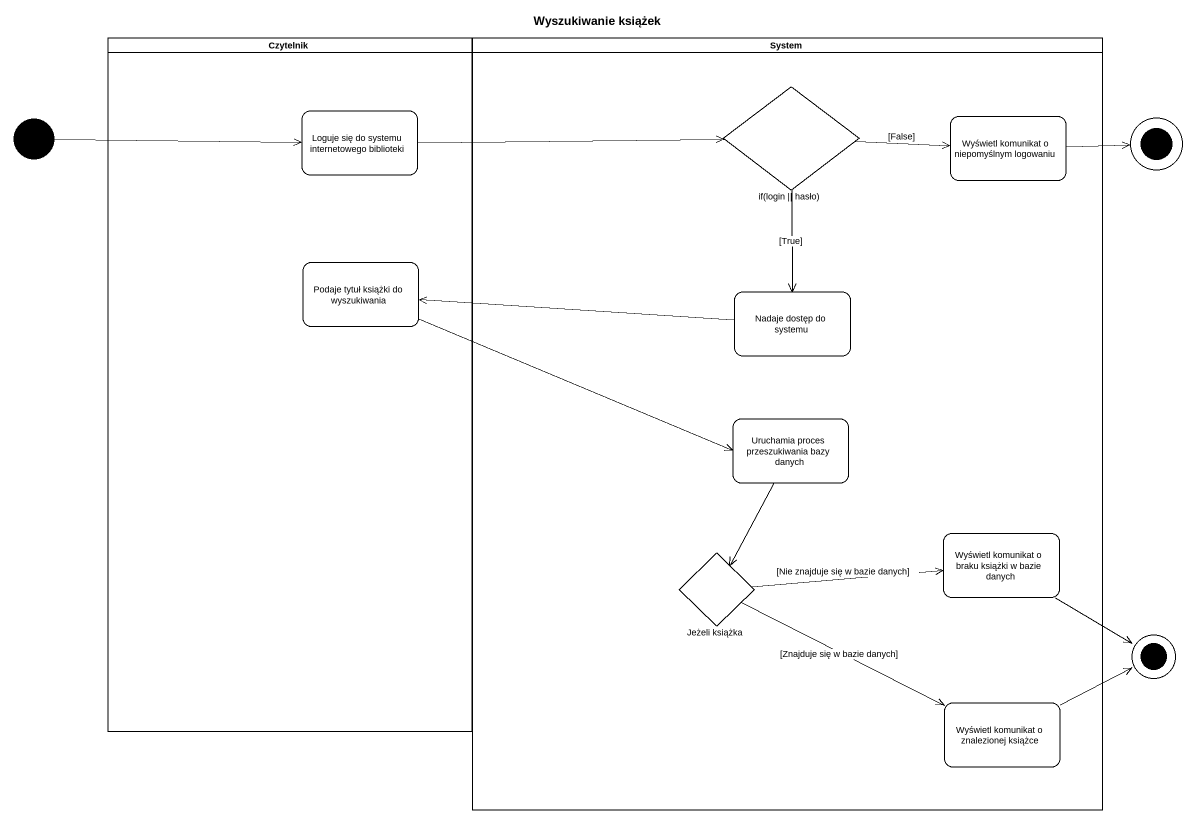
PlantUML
@startuml
title Wyszukiwanie książek
hide empty description
state Czytelnik <<partition>> {
  state "Loguje się do systemu internetowego biblioteki" as Loguje_się_do_systemu
  state "Podaje tytuł książki do wyszukiwania" as Podaje_tytuł_książki_do
}
state System <<partition>> {
  state "if(login || hasło)" as if_login_hasło <<choice>>
  state "Wyświetl komunikat o niepomyślnym logowaniu" as Wyświetl_komunikat_o
  state "Nadaje dostęp do systemu" as Nadaje_dostęp_do_systemu
  state "Uruchamia proces przeszukiwania bazy danych" as Uruchamia_proces
  state "Jeżeli książka" as Jeżeli_książka <<choice>>
  state "Wyświetl komunikat o braku książki w bazie danych" as Wyświetl_komunikat_o_braku
  state "Wyświetl komunikat o znalezionej książce" as Wyświetl_komunikat_o_2
}
state initial1 <<start>>
state final1 <<end>>
state final2 <<end>>
if_login_hasło -right-> Wyświetl_komunikat_o : [False]
if_login_hasło --> Nadaje_dostęp_do_systemu : [True]
initial1 -right-> Loguje_się_do_systemu
Loguje_się_do_systemu -right-> if_login_hasło
Wyświetl_komunikat_o -right-> final1
Podaje_tytuł_książki_do -right-> Uruchamia_proces
Nadaje_dostęp_do_systemu -left-> Podaje_tytuł_książki_do
Uruchamia_proces --> Jeżeli_książka
Jeżeli_książka -right-> Wyświetl_komunikat_o_braku : [Nie znajduje się w bazie danych]
Jeżeli_książka -right-> Wyświetl_komunikat_o_2 : [Znajduje się w bazie danych]
Wyświetl_komunikat_o_braku -right-> final2
Wyświetl_komunikat_o_2 -right-> final2
@enduml
